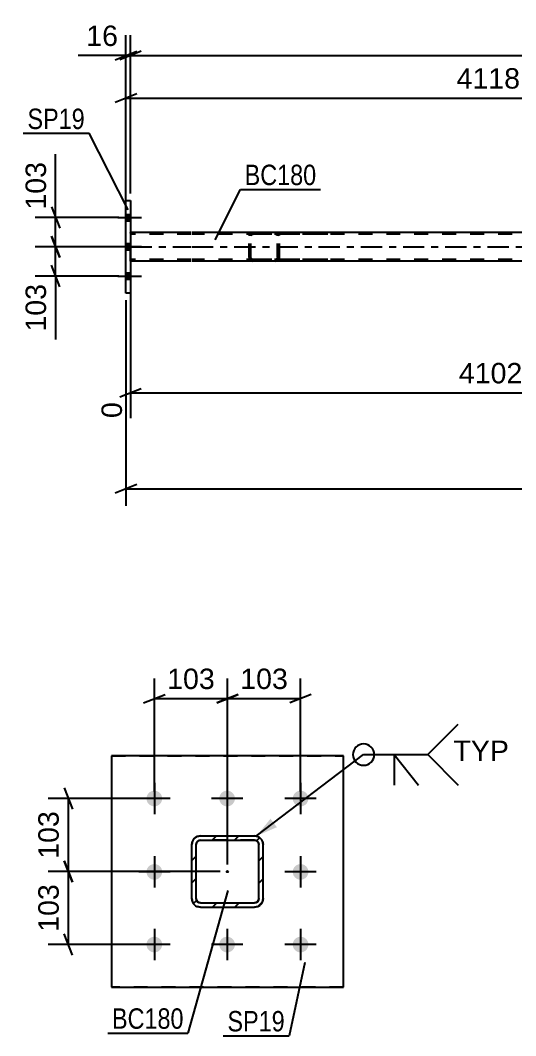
# Model space of a CAD drawing. Header units: millimetres. Extents: x 0 to 841, y 0 to 594.
# Drawn here: x 87.4 to 156.9, y 123.9 to 266.4 of the extents above; entities that cross this region are included whole.
import ezdxf

# ---------------------------------------------------------------- set-up
doc = ezdxf.new("R2010")
doc.units = ezdxf.units.MM
doc.linetypes.add('DXK_LINE_DOT2', pattern=[3.9198, 1.9599, -1.9599])
doc.linetypes.add('DXK_LINE_DOT3', pattern=[5.9187, 2.979, -0.9799, 0.9799, -0.9799])
doc.styles.add('Arial', font='arial.ttf', dxfattribs={"height": 0.2})
doc.styles.add('Arial Narrow', font='ARIALN.TTF', dxfattribs={"height": 0.2})

# ---------------------------------------------------------------- blocks, each defined once
blk = doc.blocks.new('Part-318895881-3109 - 3022')
at = {"linetype": 'Continuous'}
h = blk.add_hatch(dxfattribs=at)
h.set_pattern_fill('', scale=0.7, style=0, pattern_type=0)
h.set_pattern_definition([(45, (120.7314, 142.029), (-1.57154, 1.57154), [])])
h.paths.add_polyline_path([(120.27, 141.94), (120.73, 142.03), (121.12, 142.29), (121.38, 142.68), (121.47, 143.14), (121.47, 150.74), (121.38, 151.2), (121.12, 151.59), (120.73, 151.85), (120.27, 151.94), (112.67, 151.94), (112.21, 151.85), (111.82, 151.59), (111.56, 151.2), (111.47, 150.74), (111.47, 143.14), (111.56, 142.68), (111.82, 142.29), (112.21, 142.03), (112.67, 141.94)])
h.paths.add_polyline_path([(112.67, 142.54), (112.44, 142.58), (112.25, 142.71), (112.12, 142.91), (112.07, 143.14), (112.07, 150.74), (112.12, 150.97), (112.25, 151.16), (112.44, 151.29), (112.67, 151.34), (120.27, 151.34), (120.5, 151.29), (120.7, 151.16), (120.83, 150.97), (120.87, 150.74), (120.87, 143.14), (120.83, 142.91), (120.7, 142.71), (120.5, 142.58), (120.27, 142.54)])
blk.add_hatch(color=246, dxfattribs=at).paths.add_polyline_path([(116.47, 146.84, -1), (116.47, 147.04, -1)])
at = {"color": 7, "linetype": 'DXK_LINE_DOT2'}
for p, q in [((111.47, 150.74), (111.56, 151.2)), ((112.25, 151.16), (112.12, 150.97)), ((112.21, 151.85), (112.67, 151.94)), ((112.44, 151.29), (112.25, 151.16)), ((112.67, 151.34), (112.44, 151.29)), ((112.67, 151.94), (120.27, 151.94)), ((120.27, 151.34), (112.67, 151.34)), ((120.27, 151.94), (120.73, 151.85)), ((120.5, 151.29), (120.27, 151.34)), ((120.7, 151.16), (120.5, 151.29)), ((120.83, 150.97), (120.7, 151.16)), ((121.38, 151.2), (121.47, 150.74)), ((111.47, 143.14), (111.47, 150.74)), ((112.12, 150.97), (112.07, 150.74)), ((112.07, 143.14), (112.07, 150.74)), ((120.87, 150.74), (120.83, 150.97)), ((120.87, 143.14), (120.87, 150.74)), ((121.47, 143.14), (121.47, 150.74)), ((111.56, 142.68), (111.47, 143.14)), ((112.07, 143.14), (112.12, 142.91)), ((112.12, 142.91), (112.25, 142.71)), ((112.25, 142.71), (112.44, 142.58)), ((112.44, 142.58), (112.67, 142.54)), ((112.67, 142.54), (120.27, 142.54)), ((120.27, 142.54), (120.5, 142.58)), ((120.5, 142.58), (120.7, 142.71)), ((120.7, 142.71), (120.83, 142.91)), ((120.83, 142.91), (120.87, 143.14)), ((121.47, 143.14), (121.38, 142.68)), ((112.67, 141.94), (112.21, 142.03)), ((112.67, 141.94), (120.27, 141.94)), ((120.73, 142.03), (120.27, 141.94))]:
    blk.add_line(p, q, dxfattribs=at)
at = {"color": 2, "linetype": 'Continuous'}
for p, q in [((111.56, 151.2), (111.47, 150.74)), ((112.12, 150.97), (112.25, 151.16)), ((112.67, 151.94), (112.21, 151.85)), ((112.25, 151.16), (112.44, 151.29)), ((112.44, 151.29), (112.67, 151.34)), ((112.67, 151.94), (120.27, 151.94)), ((112.67, 151.34), (120.27, 151.34)), ((120.73, 151.85), (120.27, 151.94)), ((120.27, 151.34), (120.5, 151.29)), ((120.5, 151.29), (120.7, 151.16)), ((120.7, 151.16), (120.83, 150.97)), ((121.47, 150.74), (121.38, 151.2)), ((111.47, 143.14), (111.47, 150.74)), ((112.07, 150.74), (112.12, 150.97)), ((112.07, 143.14), (112.07, 150.74)), ((120.83, 150.97), (120.87, 150.74)), ((120.87, 143.14), (120.87, 150.74)), ((121.47, 143.14), (121.47, 150.74)), ((111.47, 143.14), (111.56, 142.68)), ((112.12, 142.91), (112.07, 143.14)), ((112.25, 142.71), (112.12, 142.91)), ((112.44, 142.58), (112.25, 142.71)), ((112.67, 142.54), (112.44, 142.58)), ((112.67, 142.54), (120.27, 142.54)), ((120.5, 142.58), (120.27, 142.54)), ((120.7, 142.71), (120.5, 142.58)), ((120.83, 142.91), (120.7, 142.71)), ((120.87, 143.14), (120.83, 142.91)), ((121.38, 142.68), (121.47, 143.14)), ((112.21, 142.03), (112.67, 141.94)), ((112.67, 141.94), (120.27, 141.94)), ((120.27, 141.94), (120.73, 142.03))]:
    blk.add_line(p, q, dxfattribs=at)
at = {"color": 7, "linetype": 'DXK_LINE_DOT3'}
blk.add_line((116.47, 146.94), (116.47, 146.94), dxfattribs=at)
at = {"color": 246, "linetype": 'DXK_LINE_DOT2'}
blk.add_line((116.47, 146.94), (116.47, 146.94), dxfattribs=at)
at = {"color": 246, "linetype": 'Continuous'}
blk.add_circle((116.47, 146.94), 0.1, dxfattribs=at)
at = {"color": 7, "linetype": 'DXK_LINE_DOT2'}
for centre, start, end in [((112.67, 150.74), 112.5, 157.5), ((120.27, 150.74), 22.5, 67.5), ((112.67, 143.14), 202.5, 247.5), ((120.27, 143.14), 292.5, 337.5)]:
    blk.add_arc(centre, 1.2, start, end, dxfattribs=at)
at = {"color": 2, "linetype": 'Continuous'}
for centre, start, end in [((112.67, 150.74), 112.5, 157.5), ((120.27, 150.74), 22.5, 67.5), ((112.67, 143.14), 202.5, 247.5), ((120.27, 143.14), 292.5, 337.5)]:
    blk.add_arc(centre, 1.2, start, end, dxfattribs=at)
blk = doc.blocks.new('Part-318895881-3077 - 3022')
at = {"color": 2, "linetype": 'Continuous'}
for p, q in [((100.22, 163.19), (100.22, 130.69)), ((132.72, 163.19), (100.22, 163.19)), ((132.72, 130.69), (132.72, 163.19)), ((100.22, 130.69), (132.72, 130.69))]:
    blk.add_line(p, q, dxfattribs=at)
at = {"color": 7, "linetype": 'DXK_LINE_DOT2'}
for p, q in [((100.22, 163.19), (132.72, 163.19)), ((132.72, 130.69), (100.22, 130.69))]:
    blk.add_line(p, q, dxfattribs=at)
blk = doc.blocks.new('Bolt-318895881-3175 - 3022')
at = {"linetype": 'Continuous'}
for points in [[(107.32, 157.19, -1), (105.12, 157.19, -1)], [(117.52, 157.19, -1), (115.32, 157.19, -1)], [(127.82, 157.19, -1), (125.62, 157.19, -1)], [(107.32, 146.89, -1), (105.12, 146.89, -1)], [(127.82, 146.89, -1), (125.62, 146.89, -1)], [(107.32, 136.69, -1), (105.12, 136.69, -1)], [(117.52, 136.69, -1), (115.32, 136.69, -1)], [(127.82, 136.69, -1), (125.62, 136.69, -1)]]:
    blk.add_hatch(color=1, dxfattribs=at).paths.add_polyline_path(points)
at = {"color": 1, "linetype": 'Continuous'}
for p, q in [((106.22, 159.39), (106.22, 154.99)), ((116.42, 159.39), (116.42, 154.99)), ((126.72, 159.39), (126.72, 154.99)), ((108.42, 157.19), (104.02, 157.19)), ((118.62, 157.19), (114.22, 157.19)), ((128.92, 157.19), (124.52, 157.19)), ((106.22, 149.09), (106.22, 144.69)), ((126.72, 149.09), (126.72, 144.69)), ((108.42, 146.89), (104.02, 146.89)), ((128.92, 146.89), (124.52, 146.89)), ((106.22, 138.89), (106.22, 134.49)), ((116.42, 138.89), (116.42, 134.49)), ((126.72, 138.89), (126.72, 134.49)), ((108.42, 136.69), (104.02, 136.69)), ((118.62, 136.69), (114.22, 136.69)), ((128.92, 136.69), (124.52, 136.69))]:
    blk.add_line(p, q, dxfattribs=at)
blk = doc.blocks.new('Part-318895881-3258 - 3246')
at = {"color": 7, "linetype": 'DXK_LINE_DOT2'}
for p, q in [((120.01, 236.64), (119.81, 236.6)), ((130.52, 236.64), (120.01, 236.64)), ((123.44, 236.6), (123.24, 236.64)), ((119.53, 236.33), (119.5, 236.16)), ((119.5, 233.12), (119.5, 236.16)), ((119.54, 236.34), (119.53, 236.33)), ((119.75, 236.16), (119.77, 236.25)), ((119.75, 233.12), (119.75, 236.16)), ((119.77, 236.25), (119.83, 236.33)), ((119.83, 236.33), (119.91, 236.38)), ((119.91, 236.38), (120.01, 236.4)), ((130.52, 236.4), (120.01, 236.4)), ((123.24, 236.4), (123.34, 236.38)), ((123.34, 236.38), (123.43, 236.33)), ((123.43, 236.33), (123.48, 236.25)), ((123.48, 236.25), (123.5, 236.16)), ((123.5, 233.12), (123.5, 236.16)), ((123.72, 236.33), (123.72, 236.34)), ((123.76, 236.16), (123.72, 236.33)), ((123.76, 233.12), (123.76, 236.16)), ((119.5, 233.12), (119.52, 233.02)), ((119.52, 233.02), (119.54, 232.93)), ((119.77, 233.02), (119.75, 233.12)), ((119.83, 232.95), (119.77, 233.02)), ((119.81, 232.67), (120.01, 232.64)), ((119.91, 232.89), (119.83, 232.95)), ((120.01, 232.88), (119.91, 232.89)), ((130.52, 232.88), (120.01, 232.88)), ((130.52, 232.64), (120.01, 232.64)), ((123.34, 232.89), (123.24, 232.88)), ((123.24, 232.64), (123.44, 232.67)), ((123.43, 232.95), (123.34, 232.89)), ((123.48, 233.02), (123.43, 232.95)), ((123.5, 233.12), (123.48, 233.02)), ((123.72, 232.93), (123.74, 233.02)), ((123.74, 233.02), (123.76, 233.12))]:
    blk.add_line(p, q, dxfattribs=at)
for centre, start, end in [((119.99, 236.13), 110.7583, 155.68), ((123.26, 236.13), 24.32, 69.2417), ((119.99, 233.14), 204.32, 249.2417), ((123.26, 233.14), 290.7583, 335.68)]:
    blk.add_arc(centre, 0.496, start, end, dxfattribs=at)
blk = doc.blocks.new('Bolt-318895881-3295 - 3246')
at = {"linetype": 'Continuous'}
for points in [[(102.88, 238.3), (102.88, 239.18), (102.24, 239.18), (102.24, 238.3)], [(102.88, 238.3), (102.88, 239.18), (102.24, 239.18), (102.24, 238.3)], [(102.88, 238.3), (102.88, 239.18), (102.24, 239.18), (102.24, 238.3)], [(102.88, 234.22), (102.88, 235.1), (102.24, 235.1), (102.24, 234.22)], [(102.88, 234.22), (102.88, 235.1), (102.24, 235.1), (102.24, 234.22)], [(102.88, 230.1), (102.88, 230.98), (102.24, 230.98), (102.24, 230.1)], [(102.88, 230.1), (102.88, 230.98), (102.24, 230.98), (102.24, 230.1)], [(102.88, 230.1), (102.88, 230.98), (102.24, 230.98), (102.24, 230.1)]]:
    blk.add_hatch(color=1, dxfattribs=at).paths.add_polyline_path(points)
at = {"color": 1, "linetype": 'Continuous'}
for p, q in [((101.08, 238.74), (104.4, 238.74)), ((101.08, 238.74), (104.4, 238.74)), ((101.08, 238.74), (104.4, 238.74)), ((102.24, 239.18), (102.88, 239.18)), ((102.24, 239.18), (102.88, 239.18)), ((102.24, 239.18), (102.88, 239.18)), ((102.24, 238.3), (102.88, 238.3)), ((102.24, 238.3), (102.88, 238.3)), ((102.24, 238.3), (102.88, 238.3)), ((101.08, 234.66), (104.4, 234.66)), ((101.08, 234.66), (104.4, 234.66)), ((102.24, 235.1), (102.88, 235.1)), ((102.24, 235.1), (102.88, 235.1)), ((102.24, 234.22), (102.88, 234.22)), ((102.24, 234.22), (102.88, 234.22)), ((102.24, 230.98), (102.88, 230.98)), ((102.24, 230.98), (102.88, 230.98)), ((102.24, 230.98), (102.88, 230.98)), ((101.08, 230.54), (104.4, 230.54)), ((101.08, 230.54), (104.4, 230.54)), ((101.08, 230.54), (104.4, 230.54)), ((102.24, 230.1), (102.88, 230.1)), ((102.24, 230.1), (102.88, 230.1)), ((102.24, 230.1), (102.88, 230.1))]:
    blk.add_line(p, q, dxfattribs=at)
blk = doc.blocks.new('Part-318895881-3351 - 3246')
at = {"color": 2, "linetype": 'Continuous'}
for p, q in [((111.4, 236.64), (102.88, 236.64)), ((373.3, 236.64), (111.5, 236.64)), ((111.4, 232.64), (102.88, 232.64)), ((543.57, 232.64), (111.5, 232.64))]:
    blk.add_line(p, q, dxfattribs=at)
at = {"color": 7, "linetype": 'DXK_LINE_DOT2'}
for p, q in [((102.88, 232.64), (102.88, 236.64)), ((111.4, 236.4), (102.88, 236.4)), ((685.56, 236.4), (111.5, 236.4)), ((111.4, 232.88), (102.88, 232.88)), ((685.56, 232.88), (111.5, 232.88))]:
    blk.add_line(p, q, dxfattribs=at)
at = {"color": 7, "linetype": 'DXK_LINE_DOT3'}
for p, q in [((102.88, 234.64), (111.4, 234.64)), ((111.5, 234.64), (685.56, 234.64))]:
    blk.add_line(p, q, dxfattribs=at)
blk = doc.blocks.new('Part-318895881-3420 - 3246')
at = {"color": 2, "linetype": 'Continuous'}
for p, q in [((102.24, 241.14), (102.88, 241.14)), ((102.24, 228.14), (102.24, 241.14)), ((102.88, 241.14), (102.88, 228.14)), ((102.88, 228.14), (102.24, 228.14))]:
    blk.add_line(p, q, dxfattribs=at)
blk = doc.blocks.new('StraightDimension-318895881-3193 - 3022')
at = {"color": 7, "linetype": 'Continuous'}
for p, q in [((106.22, 158.19), (106.22, 174.06)), ((116.47, 147.94), (116.47, 174.06)), ((104.72, 170.61), (107.72, 171.81)), ((106.22, 171.21), (116.47, 171.21)), ((117.97, 171.81), (114.97, 170.61))]:
    blk.add_line(p, q, dxfattribs=at)
at = {"color": 0}
blk.add_wipeout([(115.28, 171.96), (115.28, 176.16), (107.41, 176.16), (107.41, 171.96)], dxfattribs=at)
at = {"color": 3, "style": 'Arial'}
blk.add_text('103', height=2.865, dxfattribs=at).set_placement((108.01, 172.56))
blk = doc.blocks.new('StraightDimension-318895881-3202 - 3022')
at = {"color": 7, "linetype": 'Continuous'}
for p, q in [((116.47, 147.94), (116.47, 174.06)), ((126.72, 158.19), (126.72, 174.06)), ((114.97, 170.61), (117.97, 171.81)), ((116.47, 171.21), (126.72, 171.21)), ((128.22, 171.81), (125.22, 170.61))]:
    blk.add_line(p, q, dxfattribs=at)
at = {"color": 0}
blk.add_wipeout([(125.53, 171.96), (125.53, 176.16), (117.66, 176.16), (117.66, 171.96)], dxfattribs=at)
at = {"color": 3, "style": 'Arial'}
blk.add_text('103', height=2.865, dxfattribs=at).set_placement((118.26, 172.56))
blk = doc.blocks.new('StraightDimension-318895881-3212 - 3022')
at = {"color": 7, "linetype": 'Continuous'}
for p, q in [((93.56, 158.69), (94.76, 155.69)), ((105.22, 157.19), (91.31, 157.19)), ((94.16, 146.94), (94.16, 157.19)), ((94.76, 145.44), (93.56, 148.44)), ((115.47, 146.94), (91.31, 146.94))]:
    blk.add_line(p, q, dxfattribs=at)
at = {"color": 0}
blk.add_wipeout([(93.41, 156), (89.21, 156), (89.21, 148.13), (93.41, 148.13)], dxfattribs=at)
at = {"color": 3, "style": 'Arial'}
blk.add_text('103', height=2.865, rotation=90.0002, dxfattribs=at).set_placement((92.81, 148.73))
blk = doc.blocks.new('StraightDimension-318895881-3221 - 3022')
at = {"color": 7, "linetype": 'Continuous'}
for p, q in [((93.56, 148.44), (94.76, 145.44)), ((115.47, 146.94), (91.31, 146.94)), ((94.16, 136.69), (94.16, 146.94)), ((94.76, 135.19), (93.56, 138.19)), ((105.22, 136.69), (91.31, 136.69))]:
    blk.add_line(p, q, dxfattribs=at)
at = {"color": 0}
blk.add_wipeout([(93.41, 145.75), (89.21, 145.75), (89.21, 137.88), (93.41, 137.88)], dxfattribs=at)
at = {"color": 3, "style": 'Arial'}
blk.add_text('103', height=2.865, rotation=90.0002, dxfattribs=at).set_placement((92.81, 138.48))
blk = doc.blocks.new('StraightDimension-318895881-12885 - 3246')
at = {"color": 7, "linetype": 'Continuous'}
for p, q in [((102.24, 242.14), (102.24, 264.33)), ((102.88, 242.14), (102.88, 264.33)), ((102.24, 261.48), (95.54, 261.48)), ((102.24, 261.48), (95.54, 261.48)), ((100.74, 260.88), (103.74, 262.08)), ((104.38, 262.08), (101.38, 260.88)), ((102.24, 261.48), (102.88, 261.48))]:
    blk.add_line(p, q, dxfattribs=at)
at = {"color": 0}
blk.add_wipeout([(101.71, 262.23), (101.71, 266.43), (96.07, 266.43), (96.07, 262.23)], dxfattribs=at)
at = {"color": 3, "style": 'Arial'}
blk.add_text('16', height=2.865, dxfattribs=at).set_placement((96.67, 262.83))
blk = doc.blocks.new('StraightDimension-318895881-3602 - 3246')
at = {"color": 7, "linetype": 'Continuous'}
for p, q in [((91.78, 236.14), (92.98, 233.14)), ((101.24, 234.64), (89.53, 234.64)), ((92.38, 230.54), (92.38, 234.64)), ((92.98, 229.04), (91.78, 232.04)), ((101.24, 230.54), (89.53, 230.54)), ((92.38, 230.54), (92.38, 221.61)), ((92.38, 230.54), (92.38, 221.61))]:
    blk.add_line(p, q, dxfattribs=at)
at = {"color": 0}
blk.add_wipeout([(91.63, 230.01), (87.43, 230.01), (87.43, 222.14), (91.63, 222.14)], dxfattribs=at)
at = {"color": 3, "style": 'Arial'}
blk.add_text('103', height=2.865, rotation=90.0002, dxfattribs=at).set_placement((91.03, 222.74))
blk = doc.blocks.new('StraightDimension-318895881-3610 - 3246')
at = {"color": 7, "linetype": 'Continuous'}
for p, q in [((92.38, 238.74), (92.38, 247.66)), ((92.38, 238.74), (92.38, 247.66)), ((91.78, 240.24), (92.98, 237.24)), ((101.24, 238.74), (89.53, 238.74)), ((92.38, 234.64), (92.38, 238.74)), ((92.98, 233.14), (91.78, 236.14)), ((101.24, 234.64), (89.53, 234.64))]:
    blk.add_line(p, q, dxfattribs=at)
at = {"color": 0}
blk.add_wipeout([(91.63, 247.13), (87.43, 247.13), (87.43, 239.26), (91.63, 239.26)], dxfattribs=at)
at = {"color": 3, "style": 'Arial'}
blk.add_text('103', height=2.865, rotation=90.0002, dxfattribs=at).set_placement((91.03, 239.86))
blk = doc.blocks.new('StraightDimension-318895881-3619 - 3246')
at = {"color": 7, "linetype": 'Continuous'}
for p, q in [((102.24, 237.41), (102.24, 258.35)), ((203.83, 238.04), (203.83, 258.35)), ((103.74, 256.1), (100.74, 254.9)), ((102.24, 255.5), (203.83, 255.5)), ((202.33, 254.9), (205.33, 256.1))]:
    blk.add_line(p, q, dxfattribs=at)
at = {"color": 0}
blk.add_wipeout([(158.08, 256.25), (158.08, 260.45), (147.99, 260.45), (147.99, 256.25)], dxfattribs=at)
at = {"color": 3, "style": 'Arial'}
blk.add_text('4118', height=2.865, dxfattribs=at).set_placement((148.59, 256.85))
blk = doc.blocks.new('StraightDimension-318895881-3678 - 3246')
at = {"color": 7, "linetype": 'Continuous'}
for p, q in [((102.88, 231.64), (102.88, 210.6)), ((203.83, 231.24), (203.83, 203.93)), ((104.38, 214.72), (101.38, 213.52)), ((102.88, 214.12), (203.83, 214.12)), ((202.33, 213.52), (205.33, 214.72))]:
    blk.add_line(p, q, dxfattribs=at)
at = {"color": 0}
blk.add_wipeout([(158.4, 214.87), (158.4, 219.07), (148.31, 219.07), (148.31, 214.87)], dxfattribs=at)
at = {"color": 3, "style": 'Arial'}
blk.add_text('4102', height=2.865, dxfattribs=at).set_placement((148.91, 215.47))
at = {"color": 0, "linetype": 'Continuous'}
for points in [[(102.28, 213.42), (98.08, 213.42), (98.08, 210), (102.28, 210)], [(203.23, 213.42), (199.03, 213.42), (199.03, 203.33), (203.23, 203.33)]]:
    blk.add_wipeout(points, dxfattribs=at)
at = {"color": 3, "linetype": 'Continuous', "style": 'Arial'}
for s, height, p in [('0', 2.87, (101.68, 210.6)), ('4102', 2.865, (202.63, 203.93))]:
    blk.add_text(s, height=height, rotation=90.0002, dxfattribs=at).set_placement(p)
blk = doc.blocks.new('StraightDimension-318895881-3737 - 3246')
at = {"color": 7, "linetype": 'Continuous'}
for p, q in [((102.24, 227.14), (102.24, 198.26)), ((103.74, 201.26), (100.74, 200.06)), ((102.24, 200.66), (694.82, 200.66))]:
    blk.add_line(p, q, dxfattribs=at)
blk = doc.blocks.new('StraightDimension-318895881-12884 - 3246')
at = {"color": 7, "linetype": 'Continuous'}
for p, q in [((102.88, 242.14), (102.88, 264.33)), ((104.38, 262.08), (101.38, 260.88)), ((102.88, 261.48), (694.18, 261.48))]:
    blk.add_line(p, q, dxfattribs=at)
blk = doc.blocks.new('WeldMark-318895881-3230 - 3022')
at = {"linetype": 'Continuous'}
blk.add_hatch(color=30, dxfattribs=at).paths.add_polyline_path([(123.4, 153.16), (120.56, 151.94), (122.5, 154.35)])
at = {"color": 30, "linetype": 'Continuous'}
for p, q in [((120.56, 151.94), (135.55, 163.36)), ((135.55, 163.36), (144.55, 163.36))]:
    blk.add_line(p, q, dxfattribs=at)
at = {"color": 3, "linetype": 'Continuous'}
for q in [(143.27, 159.07), (139.84, 159.07)]:
    blk.add_line((139.84, 163.36), q, dxfattribs=at)
for start, end in [(90, 270), (270, 90)]:
    blk.add_arc((135.55, 163.36), 1.5, start, end, dxfattribs=at)
at = {"color": 0, "linetype": 'Continuous'}
blk.add_wipeout([(155.93, 162.46), (155.93, 165.46), (148.15, 165.46), (148.15, 162.46)], dxfattribs=at)
blk.add_wipeout([(155.93, 162.46), (155.93, 165.46), (148.15, 165.46), (148.15, 162.46)], dxfattribs=at)
at = {"color": 3, "linetype": 'Continuous'}
for q in [(148.84, 167.64), (148.84, 159.07)]:
    blk.add_line((144.55, 163.36), q, dxfattribs=at)
at = {"color": 3, "linetype": 'Continuous', "style": 'Arial'}
blk.add_text('TYP', height=2.865, dxfattribs=at).set_placement((148.15, 162.46))
blk = doc.blocks.new('Mark-318895881-3105 - 3022')
at = {"color": 0}
blk.add_wipeout([(110.33, 124.87), (110.33, 127.87), (100.28, 127.87), (100.28, 124.87)], dxfattribs=at)
blk.add_wipeout([(110.33, 124.87), (110.33, 127.87), (100.28, 127.87), (100.28, 124.87)], dxfattribs=at)
at = {"color": 30, "linetype": 'Continuous'}
for p in [(116.53, 144.26), (99.68, 124.27)]:
    blk.add_line(p, (110.93, 124.27), dxfattribs=at)
at = {"color": 3, "style": 'Arial Narrow'}
blk.add_text('BC180', height=2.863, dxfattribs=at).set_placement((100.28, 124.87))
blk = doc.blocks.new('Mark-318895881-3073 - 3022')
at = {"color": 0}
blk.add_wipeout([(124.51, 124.5), (124.51, 127.5), (116.47, 127.5), (116.47, 124.5)], dxfattribs=at)
blk.add_wipeout([(124.51, 124.5), (124.51, 127.5), (116.47, 127.5), (116.47, 124.5)], dxfattribs=at)
at = {"color": 30, "linetype": 'Continuous'}
for p in [(127.33, 134.16), (115.87, 123.9)]:
    blk.add_line(p, (125.11, 123.9), dxfattribs=at)
at = {"color": 3, "style": 'Arial Narrow'}
blk.add_text('SP19', height=2.863, dxfattribs=at).set_placement((116.47, 124.5))
blk = doc.blocks.new('Mark-318895881-3347 - 3246')
at = {"color": 0}
blk.add_wipeout([(128.93, 243.3), (128.93, 246.3), (118.88, 246.3), (118.88, 243.3)], dxfattribs=at)
blk.add_wipeout([(128.93, 243.3), (128.93, 246.3), (118.88, 246.3), (118.88, 243.3)], dxfattribs=at)
at = {"color": 30, "linetype": 'Continuous'}
for p, q in [((114.75, 235.64), (118.28, 242.7)), ((118.28, 242.7), (129.53, 242.7))]:
    blk.add_line(p, q, dxfattribs=at)
at = {"color": 3, "style": 'Arial Narrow'}
blk.add_text('BC180', height=2.863, dxfattribs=at).set_placement((118.88, 243.3))
blk = doc.blocks.new('Mark-318895881-3416 - 3246')
at = {"color": 0}
blk.add_wipeout([(96.47, 251.17), (96.47, 254.17), (88.43, 254.17), (88.43, 251.17)], dxfattribs=at)
blk.add_wipeout([(96.47, 251.17), (96.47, 254.17), (88.43, 254.17), (88.43, 251.17)], dxfattribs=at)
at = {"color": 30, "linetype": 'Continuous'}
for p in [(87.83, 250.57), (102.53, 239.82)]:
    blk.add_line(p, (97.07, 250.57), dxfattribs=at)
at = {"color": 3, "style": 'Arial Narrow'}
blk.add_text('SP19', height=2.863, dxfattribs=at).set_placement((88.43, 251.17))

msp = doc.modelspace()

# ---------------------------------------------------------------- block references
for name in ['StraightDimension-318895881-12885 - 3246', 'Part-318895881-3420 - 3246', 'Bolt-318895881-3295 - 3246', 'Part-318895881-3351 - 3246', 'Part-318895881-3258 - 3246', 'Part-318895881-3077 - 3022', 'Bolt-318895881-3175 - 3022', 'Part-318895881-3109 - 3022']:
    msp.add_blockref(name, (0, 0))

# ---------------------------------------------------------------- next in the draw order: block references
for name in ['StraightDimension-318895881-3602 - 3246', 'StraightDimension-318895881-3193 - 3022']:
    msp.add_blockref(name, (0, 0))

# ---------------------------------------------------------------- next in the draw order: block references
for name in ['StraightDimension-318895881-3610 - 3246', 'StraightDimension-318895881-3678 - 3246', 'StraightDimension-318895881-3202 - 3022']:
    msp.add_blockref(name, (0, 0))

# ---------------------------------------------------------------- next in the draw order: block references
for name in ['StraightDimension-318895881-3619 - 3246', 'StraightDimension-318895881-3737 - 3246', 'WeldMark-318895881-3230 - 3022', 'StraightDimension-318895881-3212 - 3022']:
    msp.add_blockref(name, (0, 0))

# ---------------------------------------------------------------- next in the draw order: block references
for name in ['StraightDimension-318895881-12884 - 3246', 'StraightDimension-318895881-3221 - 3022']:
    msp.add_blockref(name, (0, 0))

# ---------------------------------------------------------------- next in the draw order: block references
for name in ['Mark-318895881-3416 - 3246', 'Mark-318895881-3347 - 3246', 'Mark-318895881-3105 - 3022']:
    msp.add_blockref(name, (0, 0))

# ---------------------------------------------------------------- next in the draw order: block references
msp.add_blockref('Mark-318895881-3073 - 3022', (0, 0))

doc.saveas('drawing.dxf')
